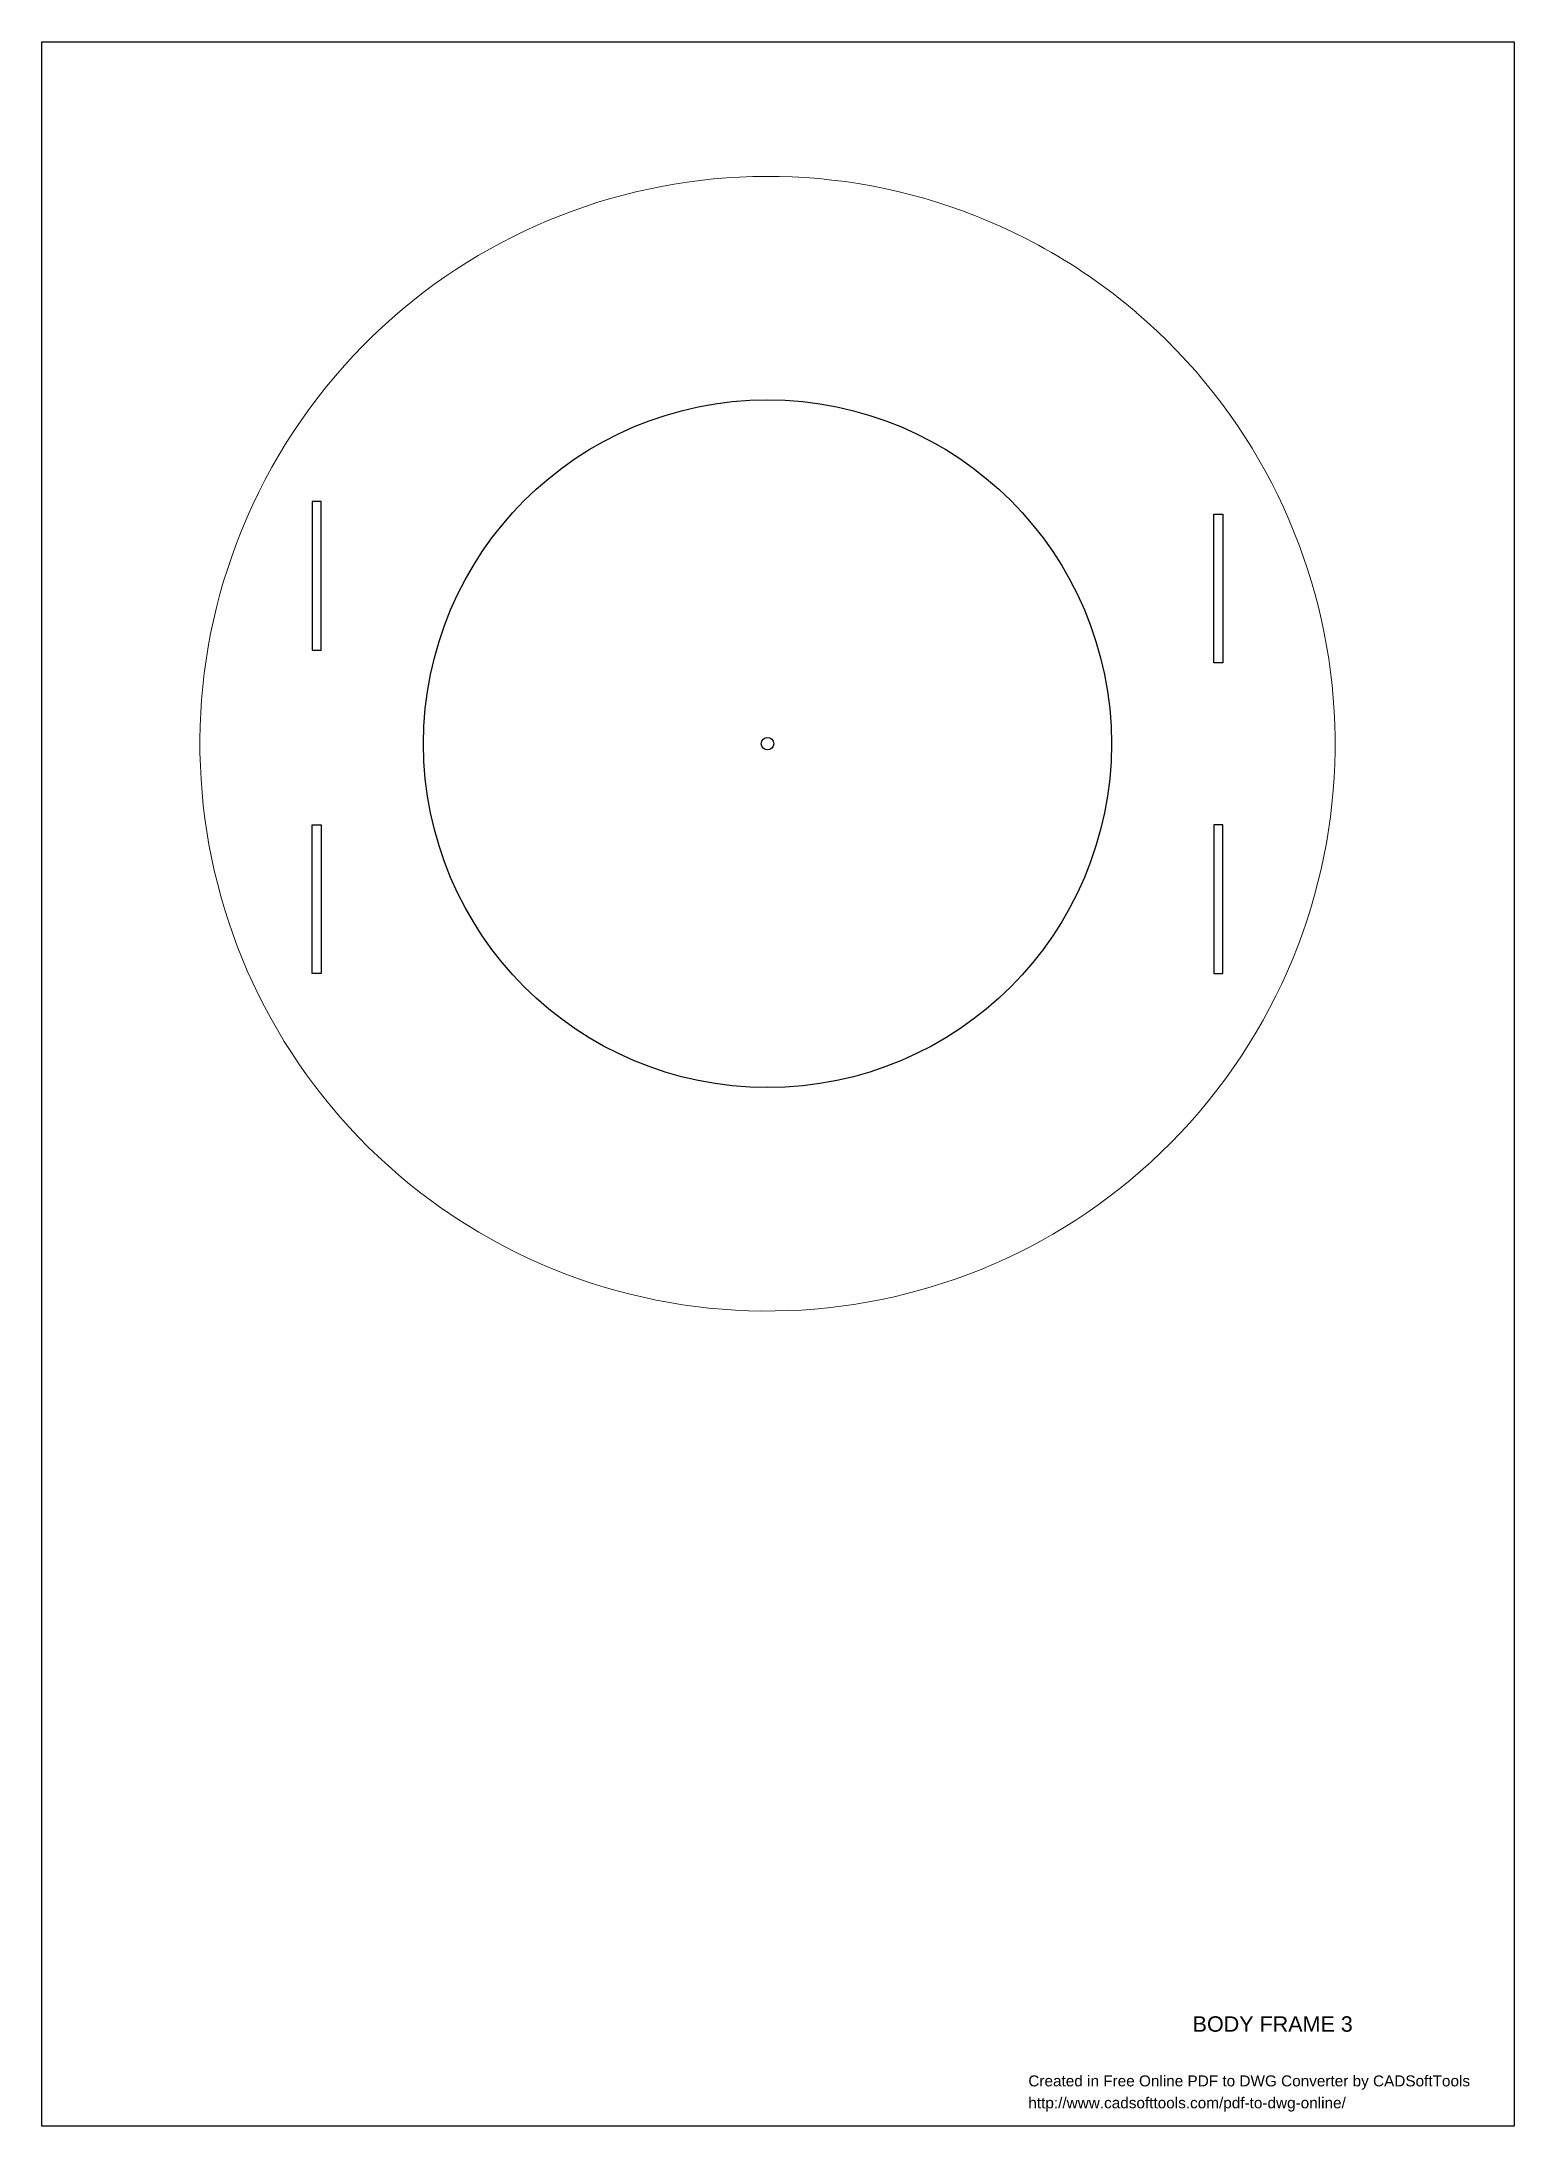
# Model space of a CAD drawing. Header units: millimetres. Extents: x 0 to 594, y 0 to 841.
import ezdxf

# ---------------------------------------------------------------- set-up
doc = ezdxf.new("R2010")
doc.units = ezdxf.units.MM
doc.header["$MEASUREMENT"] = 0
doc.layers.get('0').update_dxf_attribs({"linetype": 'CONTINUOUS'})
doc.layers.add('12A7728', color=7, linetype='CONTINUOUS')
doc.styles.add('12A77B8', font='arial.ttf')
doc.styles.add('Arial0', font='arial.ttf', dxfattribs={"height": 3.959779})
picture_1 = doc.add_image_def('image1.bmp', size_in_pixel=(1446, 2048))

# ---------------------------------------------------------------- blocks, each defined once
blk = doc.blocks.new('MF24E0E60')
at = {"color": 7, "true_color": 0x000007}
image = blk.add_image(picture_1, insert=(0, 0), size_in_units=(593.85, 841.02), dxfattribs=at)
image.dxf.flags = 11
blk = doc.blocks.new('1274460')
at = {"layer": '12A7728', "color": 1, "true_color": 0x000001, "style": '12A77B8'}
for s, p in [('Created in Free Online PDF to DWG Converter by CADSoftTools', (0, 0)), ('http://www.cadsofttools.com/pdf-to-dwg-online/', (0, -2))]:
    blk.add_text(s, height=1, dxfattribs=at).set_placement(p)

msp = doc.modelspace()

# ---------------------------------------------------------------- linework, layer by layer
for p, q in [((112.69, 655.47), (109.09, 655.47)), ((109.09, 655.47), (109.09, 595.47)), ((112.69, 595.47), (112.69, 655.47)), ((472.69, 590.47), (472.69, 650.47)), ((472.69, 650.47), (476.29, 650.47)), ((476.29, 650.47), (476.29, 590.47)), ((109.09, 595.47), (112.69, 595.47)), ((476.29, 590.47), (472.69, 590.47)), ((109.09, 465.13), (109.09, 525.13)), ((109.09, 525.13), (112.69, 525.13)), ((112.69, 525.13), (112.69, 465.13)), ((472.69, 525.13), (472.69, 465.13)), ((476.29, 525.13), (472.69, 525.13)), ((476.29, 465.13), (476.29, 525.13)), ((112.69, 465.13), (109.09, 465.13)), ((472.69, 465.13), (476.29, 465.13))]:
    msp.add_line(p, q)
for radius in [138.71, 2.5]:
    msp.add_circle((292.69, 557.8), radius)
at = {"color": 7, "linetype": 'Continuous', "lineweight": 9, "true_color": 0x000007}
msp.add_open_spline([(401.92, 758.92), (295.44, 816.61), (162.95, 781.74), (98.61, 679.13), (98.61, 679.13), (33.97, 575.39), (61.76, 439.89), (161.96, 369.9), (161.96, 369.9), (262.39, 300.27), (399.14, 321.34), (473.93, 418), (473.93, 418), (548.4, 514.79), (534.11, 652.4), (441.35, 731.82)], degree=3, knots=[0, 0, 0, 0, 0.0625, 0.0625, 0.0625, 0.062501, 0.125, 0.125, 0.125, 0.125001, 0.1875, 0.1875, 0.1875, 0.187501, 1, 1, 1, 1], dxfattribs=at)
at = {"color": 7, "linetype": 'Continuous', "lineweight": 20, "true_color": 0x000007}
msp.add_open_spline([(441.35, 731.84), (429.18, 742.21), (415.99, 751.31), (401.92, 758.93)], degree=3, dxfattribs=at)

# ---------------------------------------------------------------- block references
at = {"color": 7, "true_color": 0xffffff}
msp.add_blockref('MF24E0E60', (0, 0), dxfattribs=at)
at = {"layer": '12A7728', "true_color": 0x000000, "xscale": 4.421230261676705, "yscale": 4.421230261676705, "zscale": 4.421230261676705}
msp.add_blockref('1274460', (397.88, 16.11), dxfattribs=at)

# ---------------------------------------------------------------- texts
at = {"color": 7, "true_color": 0x000007, "style": 'Arial0'}
msp.add_text('BODY FRAME 3', height=6.2081, dxfattribs=at).set_placement((464.14, 38.17))

doc.saveas('drawing.dxf')
